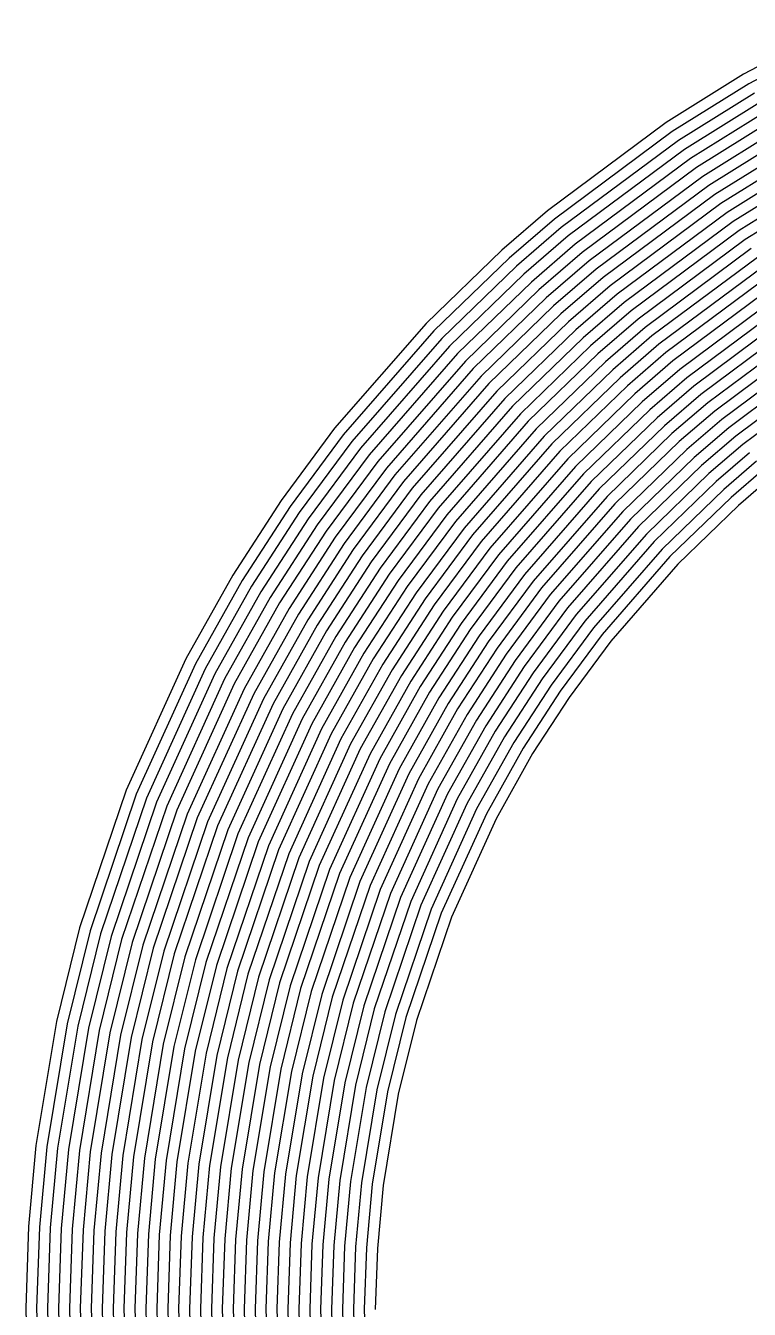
# Model space of a CAD drawing. Header units: metres. Extents: x -19 to 19, y -19.6 to 19.6.
# Drawn here: x -18.978 to -16.989, y 15.701 to 19.229 of the extents above; entities that cross this region are included whole.
import ezdxf

# ---------------------------------------------------------------- set-up
doc = ezdxf.new("R2010")
doc.units = ezdxf.units.M

msp = doc.modelspace()

# ---------------------------------------------------------------- linework, layer by layer
for p, q in [((-16.754704, 19.228652, -0.444309), (-17.005358, 19.094988, -0.427758)), ((-16.741228, 19.202031, -0.441083), (-16.99027, 19.069225, -0.424657)), ((-17.005358, 19.094988, -0.427758), (-17.217626, 18.962827, -0.411512)), ((-16.99027, 19.069225, -0.424657), (-17.200935, 18.938059, -0.40855)), ((-16.975182, 19.043461, -0.421556), (-17.184244, 18.913292, -0.405589)), ((-16.960094, 19.017698, -0.418455), (-17.167553, 18.888524, -0.402627)), ((-16.945006, 18.991934, -0.415355), (-17.150863, 18.863757, -0.399666)), ((-17.217626, 18.962827, -0.411512), (-17.544324, 18.719823, -0.381961)), ((-16.929918, 18.966171, -0.412254), (-17.134172, 18.838989, -0.396704)), ((-17.200935, 18.938059, -0.40855), (-17.525158, 18.696893, -0.379254)), ((-17.184244, 18.913292, -0.405589), (-17.505991, 18.673963, -0.376547)), ((-16.91483, 18.940407, -0.409153), (-17.117481, 18.814222, -0.393743)), ((-16.899742, 18.914644, -0.406053), (-17.10079, 18.789454, -0.390781)), ((-17.167553, 18.888524, -0.402627), (-17.486825, 18.651034, -0.37384)), ((-16.884654, 18.88888, -0.402952), (-17.0841, 18.764687, -0.38782)), ((-17.150863, 18.863757, -0.399666), (-17.467659, 18.628104, -0.371133)), ((-16.869566, 18.863117, -0.399851), (-17.067409, 18.739919, -0.384858)), ((-17.134172, 18.838989, -0.396704), (-17.448492, 18.605174, -0.368425)), ((-17.117481, 18.814222, -0.393743), (-17.429326, 18.582245, -0.365718)), ((-16.854478, 18.837353, -0.396751), (-17.050718, 18.715152, -0.381897)), ((-16.839391, 18.81159, -0.39365), (-17.034027, 18.690384, -0.378935)), ((-17.10079, 18.789454, -0.390781), (-17.410159, 18.559315, -0.363011)), ((-16.824303, 18.785826, -0.390549), (-17.017337, 18.665617, -0.375974)), ((-17.0841, 18.764687, -0.38782), (-17.390993, 18.536385, -0.360304)), ((-17.067409, 18.739919, -0.384858), (-17.371827, 18.513455, -0.357597)), ((-16.809215, 18.760063, -0.387449), (-17.000646, 18.640849, -0.373012)), ((-17.544324, 18.719823, -0.381961), (-17.669505, 18.611872, -0.36896)), ((-17.050718, 18.715152, -0.381897), (-17.35266, 18.490526, -0.354889)), ((-17.525158, 18.696893, -0.379254), (-17.649183, 18.589938, -0.366384)), ((-17.505991, 18.673963, -0.376547), (-17.62886, 18.568004, -0.363808)), ((-17.034027, 18.690384, -0.378935), (-17.333494, 18.467596, -0.352182)), ((-17.017337, 18.665617, -0.375974), (-17.314328, 18.444666, -0.349475)), ((-17.486825, 18.651034, -0.37384), (-17.608538, 18.54607, -0.361231)), ((-17.467659, 18.628104, -0.371133), (-17.588216, 18.524136, -0.358655)), ((-17.000646, 18.640849, -0.373012), (-17.295161, 18.421737, -0.346768)), ((-17.669505, 18.611872, -0.36896), (-17.877794, 18.410298, -0.344907)), ((-17.448492, 18.605174, -0.368425), (-17.567893, 18.502202, -0.356079)), ((-16.983955, 18.616082, -0.370051), (-17.275995, 18.398807, -0.344061)), ((-17.649183, 18.589938, -0.366384), (-17.856168, 18.389623, -0.342505)), ((-17.62886, 18.568004, -0.363808), (-17.834541, 18.368949, -0.340104)), ((-17.429326, 18.582245, -0.365718), (-17.547571, 18.480268, -0.353502)), ((-17.410159, 18.559315, -0.363011), (-17.527248, 18.458334, -0.350926)), ((-16.967264, 18.591314, -0.367089), (-17.256829, 18.375877, -0.341353)), ((-16.950574, 18.566547, -0.364127), (-17.237662, 18.352947, -0.338646)), ((-17.608538, 18.54607, -0.361231), (-17.812915, 18.348274, -0.337702)), ((-17.588216, 18.524136, -0.358655), (-17.791288, 18.327599, -0.3353)), ((-17.390993, 18.536385, -0.360304), (-17.506926, 18.4364, -0.34835)), ((-16.933883, 18.541779, -0.361166), (-17.218496, 18.330018, -0.335939)), ((-17.567893, 18.502202, -0.356079), (-17.769661, 18.306924, -0.332898)), ((-17.371827, 18.513455, -0.357597), (-17.486603, 18.414466, -0.345773)), ((-17.35266, 18.490526, -0.354889), (-17.466281, 18.392532, -0.343197)), ((-16.917192, 18.517012, -0.358204), (-17.19933, 18.307088, -0.333232)), ((-16.900501, 18.492244, -0.355243), (-17.180163, 18.284158, -0.330525)), ((-17.547571, 18.480268, -0.353502), (-17.748035, 18.286249, -0.330496)), ((-17.527248, 18.458334, -0.350926), (-17.726408, 18.265575, -0.328094)), ((-17.333494, 18.467596, -0.352182), (-17.445958, 18.370598, -0.340621)), ((-16.883811, 18.467477, -0.352281), (-17.160997, 18.261229, -0.327817)), ((-17.506926, 18.4364, -0.34835), (-17.704782, 18.2449, -0.325692)), ((-17.314328, 18.444666, -0.349475), (-17.425636, 18.348664, -0.338044)), ((-17.295161, 18.421737, -0.346768), (-17.405313, 18.32673, -0.335468)), ((-16.86712, 18.442709, -0.34932), (-17.141831, 18.238299, -0.32511)), ((-16.850429, 18.417942, -0.346358), (-17.122664, 18.215369, -0.322403)), ((-17.877794, 18.410298, -0.344907), (-18.128952, 18.12215, -0.311005)), ((-17.856168, 18.389623, -0.342505), (-18.105246, 18.103867, -0.308913)), ((-17.486603, 18.414466, -0.345773), (-17.683155, 18.224225, -0.32329)), ((-17.466281, 18.392532, -0.343197), (-17.661529, 18.20355, -0.320888)), ((-17.275995, 18.398807, -0.344061), (-17.384991, 18.304796, -0.332892)), ((-16.833738, 18.393174, -0.343397), (-17.103498, 18.192439, -0.319696)), ((-17.834541, 18.368949, -0.340104), (-18.08154, 18.085585, -0.30682)), ((-17.812915, 18.348274, -0.337702), (-18.057834, 18.067303, -0.304728)), ((-17.445958, 18.370598, -0.340621), (-17.639902, 18.182875, -0.318487)), ((-17.425636, 18.348664, -0.338044), (-17.618276, 18.162201, -0.316085)), ((-17.256829, 18.375877, -0.341353), (-17.364668, 18.282862, -0.330315)), ((-17.237662, 18.352947, -0.338646), (-17.344346, 18.260928, -0.327739)), ((-16.817048, 18.368407, -0.340435), (-17.084332, 18.16951, -0.316989)), ((-17.791288, 18.327599, -0.3353), (-18.034128, 18.04902, -0.302635)), ((-17.405313, 18.32673, -0.335468), (-17.596649, 18.141526, -0.313683)), ((-17.218496, 18.330018, -0.335939), (-17.324023, 18.238994, -0.325163)), ((-16.800357, 18.343639, -0.337474), (-17.065165, 18.14658, -0.314281)), ((-16.783666, 18.318872, -0.334512), (-17.045999, 18.12365, -0.311574)), ((-17.769661, 18.306924, -0.332898), (-18.010422, 18.030738, -0.300543)), ((-17.748035, 18.286249, -0.330496), (-17.986716, 18.012455, -0.298451)), ((-17.384991, 18.304796, -0.332892), (-17.575023, 18.120851, -0.311281)), ((-17.364668, 18.282862, -0.330315), (-17.553396, 18.100176, -0.308879)), ((-17.19933, 18.307088, -0.333232), (-17.303701, 18.21706, -0.322586)), ((-17.180163, 18.284158, -0.330525), (-17.283378, 18.195126, -0.32001)), ((-16.766975, 18.294104, -0.331551), (-17.026833, 18.100721, -0.308867)), ((-17.726408, 18.265575, -0.328094), (-17.96301, 17.994173, -0.296358)), ((-17.704782, 18.2449, -0.325692), (-17.939304, 17.97589, -0.294266)), ((-17.344346, 18.260928, -0.327739), (-17.53177, 18.079502, -0.306477)), ((-17.160997, 18.261229, -0.327817), (-17.263056, 18.173192, -0.317434)), ((-16.750285, 18.269336, -0.328589), (-17.007666, 18.077791, -0.30616)), ((-17.683155, 18.224225, -0.32329), (-17.915598, 17.957608, -0.292174)), ((-17.324023, 18.238994, -0.325163), (-17.510143, 18.058827, -0.304075)), ((-17.303701, 18.21706, -0.322586), (-17.488517, 18.038152, -0.301673)), ((-17.141831, 18.238299, -0.32511), (-17.242733, 18.151258, -0.314858)), ((-17.122664, 18.215369, -0.322403), (-17.222411, 18.129324, -0.312281)), ((-17.661529, 18.20355, -0.320888), (-17.891892, 17.939325, -0.290081)), ((-17.639902, 18.182875, -0.318487), (-17.868186, 17.921043, -0.287989)), ((-17.283378, 18.195126, -0.32001), (-17.46689, 18.017477, -0.299271)), ((-17.263056, 18.173192, -0.317434), (-17.445264, 17.996802, -0.29687)), ((-17.103498, 18.192439, -0.319696), (-17.202088, 18.10739, -0.309705)), ((-17.084332, 18.16951, -0.316989), (-17.181766, 18.085456, -0.307129)), ((-17.618276, 18.162201, -0.316085), (-17.84448, 17.90276, -0.285896)), ((-17.596649, 18.141526, -0.313683), (-17.820774, 17.884478, -0.283804)), ((-17.242733, 18.151258, -0.314858), (-17.423637, 17.976128, -0.294468)), ((-17.065165, 18.14658, -0.314281), (-17.161443, 18.063522, -0.304552)), ((-18.128952, 18.12215, -0.311005), (-18.275603, 17.924099, -0.288032)), ((-18.105246, 18.103867, -0.308913), (-18.250886, 17.90718, -0.286116)), ((-17.575023, 18.120851, -0.311281), (-17.797068, 17.866195, -0.281712)), ((-17.553396, 18.100176, -0.308879), (-17.773361, 17.847913, -0.279619)), ((-17.222411, 18.129324, -0.312281), (-17.402011, 17.955453, -0.292066)), ((-17.202088, 18.10739, -0.309705), (-17.380384, 17.934778, -0.289664)), ((-17.045999, 18.12365, -0.311574), (-17.141121, 18.041588, -0.301976)), ((-17.026833, 18.100721, -0.308867), (-17.120799, 18.019654, -0.2994)), ((-18.08154, 18.085585, -0.30682), (-18.226168, 17.890262, -0.284201)), ((-18.057834, 18.067303, -0.304728), (-18.201451, 17.873343, -0.282285)), ((-17.53177, 18.079502, -0.306477), (-17.749655, 17.82963, -0.277527)), ((-17.181766, 18.085456, -0.307129), (-17.358758, 17.914103, -0.287262)), ((-17.161443, 18.063522, -0.304552), (-17.337131, 17.893428, -0.28486)), ((-17.007666, 18.077791, -0.30616), (-17.100476, 17.99772, -0.296823)), ((-18.034128, 18.04902, -0.302635), (-18.176733, 17.856424, -0.280369)), ((-18.010422, 18.030738, -0.300543), (-18.152016, 17.839505, -0.278453)), ((-17.510143, 18.058827, -0.304075), (-17.725949, 17.811348, -0.275434)), ((-17.488517, 18.038152, -0.301673), (-17.702243, 17.793065, -0.273342)), ((-17.141121, 18.041588, -0.301976), (-17.315505, 17.872754, -0.282458)), ((-16.9885, 18.054861, -0.303453), (-17.080154, 17.975786, -0.294247)), ((-16.969334, 18.031931, -0.300745), (-17.059831, 17.953852, -0.291671)), ((-17.986716, 18.012455, -0.298451), (-18.127299, 17.822587, -0.276537)), ((-17.96301, 17.994173, -0.296358), (-18.102581, 17.805668, -0.274622)), ((-17.46689, 18.017477, -0.299271), (-17.678537, 17.774783, -0.27125)), ((-17.445264, 17.996802, -0.29687), (-17.654831, 17.7565, -0.269157)), ((-17.120799, 18.019654, -0.2994), (-17.293878, 17.852079, -0.280056)), ((-17.100476, 17.99772, -0.296823), (-17.272252, 17.831404, -0.277654)), ((-16.950167, 18.009002, -0.298038), (-17.039509, 17.931918, -0.289094)), ((-17.939304, 17.97589, -0.294266), (-18.077864, 17.788749, -0.272706)), ((-17.915598, 17.957608, -0.292174), (-18.053146, 17.77183, -0.27079)), ((-17.423637, 17.976128, -0.294468), (-17.631125, 17.738218, -0.267065)), ((-17.080154, 17.975786, -0.294247), (-17.250625, 17.810729, -0.275253)), ((-16.931001, 17.986072, -0.295331), (-17.019186, 17.909984, -0.286518)), ((-18.275603, 17.924099, -0.288032), (-18.40867, 17.718861, -0.264507)), ((-17.891892, 17.939325, -0.290081), (-18.028429, 17.754912, -0.268874)), ((-17.402011, 17.955453, -0.292066), (-17.607419, 17.719935, -0.264973)), ((-17.380384, 17.934778, -0.289664), (-17.583713, 17.701653, -0.26288)), ((-17.059831, 17.953852, -0.291671), (-17.228999, 17.790055, -0.272851)), ((-17.039509, 17.931918, -0.289094), (-17.207372, 17.76938, -0.270449)), ((-18.250886, 17.90718, -0.286116), (-18.382928, 17.703521, -0.262787)), ((-18.226168, 17.890262, -0.284201), (-18.357185, 17.688181, -0.261067)), ((-17.868186, 17.921043, -0.287989), (-18.003712, 17.737993, -0.266958)), ((-17.84448, 17.90276, -0.285896), (-17.978994, 17.721074, -0.265042)), ((-17.358758, 17.914103, -0.287262), (-17.560007, 17.68337, -0.260788)), ((-17.337131, 17.893428, -0.28486), (-17.536301, 17.665088, -0.258695)), ((-17.019186, 17.909984, -0.286518), (-17.185746, 17.748706, -0.268037)), ((-18.201451, 17.873343, -0.282285), (-18.331443, 17.672841, -0.259348)), ((-18.176733, 17.856424, -0.280369), (-18.305701, 17.657501, -0.257628)), ((-17.820774, 17.884478, -0.283804), (-17.954277, 17.704155, -0.263127)), ((-17.797068, 17.866195, -0.281712), (-17.92956, 17.687237, -0.261211)), ((-17.315505, 17.872754, -0.282458), (-17.512595, 17.646805, -0.256603)), ((-17.293878, 17.852079, -0.280056), (-17.488889, 17.628523, -0.254511)), ((-18.152016, 17.839505, -0.278453), (-18.279959, 17.642161, -0.255908)), ((-18.127299, 17.822587, -0.276537), (-18.254217, 17.626821, -0.254188)), ((-17.773361, 17.847913, -0.279619), (-17.904842, 17.670318, -0.259295)), ((-17.749655, 17.82963, -0.277527), (-17.880125, 17.653399, -0.257379)), ((-17.272252, 17.831404, -0.277654), (-17.465183, 17.61024, -0.252418)), ((-18.102581, 17.805668, -0.274622), (-18.228475, 17.611481, -0.252468)), ((-18.077864, 17.788749, -0.272706), (-18.202733, 17.596141, -0.250749)), ((-17.725949, 17.811348, -0.275434), (-17.855407, 17.63648, -0.255463)), ((-17.702243, 17.793065, -0.273342), (-17.83069, 17.619562, -0.253547)), ((-17.250625, 17.810729, -0.275253), (-17.441477, 17.591958, -0.250326)), ((-17.228999, 17.790055, -0.272851), (-17.417771, 17.573675, -0.248233)), ((-18.053146, 17.77183, -0.27079), (-18.176991, 17.580802, -0.249029)), ((-18.028429, 17.754912, -0.268874), (-18.151248, 17.565462, -0.247309)), ((-17.678537, 17.774783, -0.27125), (-17.805973, 17.602643, -0.251632)), ((-17.654831, 17.7565, -0.269157), (-17.781255, 17.585724, -0.249716)), ((-17.207372, 17.76938, -0.270449), (-17.394065, 17.555393, -0.246141)), ((-17.185746, 17.748706, -0.268037), (-17.370359, 17.53711, -0.244049)), ((-18.40867, 17.718861, -0.264507), (-18.537724, 17.488562, -0.238457)), ((-18.003712, 17.737993, -0.266958), (-18.125506, 17.550122, -0.245589)), ((-17.978994, 17.721074, -0.265042), (-18.099764, 17.534782, -0.243869)), ((-17.631125, 17.738218, -0.267065), (-17.756538, 17.568805, -0.2478)), ((-17.607419, 17.719935, -0.264973), (-17.73182, 17.551887, -0.245884)), ((-18.382928, 17.703521, -0.262787), (-18.511088, 17.474815, -0.236936)), ((-18.357185, 17.688181, -0.261067), (-18.484451, 17.461069, -0.235416)), ((-17.954277, 17.704155, -0.263127), (-18.074022, 17.519442, -0.24215)), ((-17.92956, 17.687237, -0.261211), (-18.04828, 17.504102, -0.24043)), ((-17.583713, 17.701653, -0.26288), (-17.707103, 17.534968, -0.243968)), ((-17.560007, 17.68337, -0.260788), (-17.682386, 17.518049, -0.242052)), ((-18.331443, 17.672841, -0.259348), (-18.457815, 17.447323, -0.233895)), ((-18.305701, 17.657501, -0.257628), (-18.431179, 17.433576, -0.232375)), ((-18.279959, 17.642161, -0.255908), (-18.404543, 17.41983, -0.230854)), ((-17.904842, 17.670318, -0.259295), (-18.022538, 17.488762, -0.23871)), ((-17.880125, 17.653399, -0.257379), (-17.996796, 17.473422, -0.23699)), ((-17.536301, 17.665088, -0.258695), (-17.657668, 17.50113, -0.240137)), ((-17.512595, 17.646805, -0.256603), (-17.632951, 17.484212, -0.238221)), ((-18.254217, 17.626821, -0.254188), (-18.377906, 17.406083, -0.229334)), ((-18.228475, 17.611481, -0.252468), (-18.35127, 17.392337, -0.227813)), ((-17.855407, 17.63648, -0.255463), (-17.971054, 17.458082, -0.23527)), ((-17.83069, 17.619562, -0.253547), (-17.945312, 17.442742, -0.233551)), ((-17.488889, 17.628523, -0.254511), (-17.608234, 17.467293, -0.236305)), ((-17.465183, 17.61024, -0.252418), (-17.583516, 17.450374, -0.234389)), ((-18.202733, 17.596141, -0.250749), (-18.324634, 17.37859, -0.226293)), ((-18.176991, 17.580802, -0.249029), (-18.297997, 17.364844, -0.224772)), ((-17.805973, 17.602643, -0.251632), (-17.919569, 17.427402, -0.231831)), ((-17.781255, 17.585724, -0.249716), (-17.893827, 17.412062, -0.230111)), ((-17.441477, 17.591958, -0.250326), (-17.558799, 17.433455, -0.232473)), ((-17.417771, 17.573675, -0.248233), (-17.534081, 17.416537, -0.230558)), ((-18.151248, 17.565462, -0.247309), (-18.271361, 17.351098, -0.223252)), ((-18.125506, 17.550122, -0.245589), (-18.244725, 17.337351, -0.221731)), ((-18.099764, 17.534782, -0.243869), (-18.218089, 17.323605, -0.220211)), ((-17.756538, 17.568805, -0.2478), (-17.868085, 17.396723, -0.228391)), ((-17.73182, 17.551887, -0.245884), (-17.842343, 17.381383, -0.226671)), ((-17.707103, 17.534968, -0.243968), (-17.816601, 17.366043, -0.224952)), ((-17.394065, 17.555393, -0.246141), (-17.509364, 17.399618, -0.228642)), ((-17.370359, 17.53711, -0.244049), (-17.484647, 17.382699, -0.226726)), ((-18.074022, 17.519442, -0.24215), (-18.191452, 17.309858, -0.21869)), ((-18.04828, 17.504102, -0.24043), (-18.164816, 17.296112, -0.21717)), ((-17.682386, 17.518049, -0.242052), (-17.790859, 17.350703, -0.223232)), ((-17.657668, 17.50113, -0.240137), (-17.765117, 17.335363, -0.221512)), ((-18.537724, 17.488562, -0.238457), (-18.701961, 17.127535, -0.198348)), ((-18.511088, 17.474815, -0.236936), (-18.674031, 17.116622, -0.197164)), ((-18.022538, 17.488762, -0.23871), (-18.13818, 17.282366, -0.215649)), ((-17.996796, 17.473422, -0.23699), (-18.111544, 17.268619, -0.214129)), ((-17.632951, 17.484212, -0.238221), (-17.739375, 17.320023, -0.219792)), ((-17.608234, 17.467293, -0.236305), (-17.713632, 17.304683, -0.218072)), ((-18.484451, 17.461069, -0.235416), (-18.646101, 17.10571, -0.195981)), ((-18.457815, 17.447323, -0.233895), (-18.618171, 17.094798, -0.194798)), ((-18.431179, 17.433576, -0.232375), (-18.59024, 17.083885, -0.193615)), ((-17.971054, 17.458082, -0.23527), (-18.084907, 17.254873, -0.212608)), ((-17.945312, 17.442742, -0.233551), (-18.058271, 17.241126, -0.211088)), ((-17.583516, 17.450374, -0.234389), (-17.68789, 17.289343, -0.216353)), ((-17.558799, 17.433455, -0.232473), (-17.662148, 17.274003, -0.214633)), ((-18.404543, 17.41983, -0.230854), (-18.56231, 17.072973, -0.192431)), ((-18.377906, 17.406083, -0.229334), (-18.53438, 17.062061, -0.191248)), ((-17.919569, 17.427402, -0.231831), (-18.031635, 17.22738, -0.209567)), ((-17.893827, 17.412062, -0.230111), (-18.004999, 17.213634, -0.208047)), ((-17.868085, 17.396723, -0.228391), (-17.978362, 17.199887, -0.206526)), ((-17.534081, 17.416537, -0.230558), (-17.636406, 17.258663, -0.212913)), ((-17.509364, 17.399618, -0.228642), (-17.610664, 17.243323, -0.211193)), ((-18.35127, 17.392337, -0.227813), (-18.50645, 17.051148, -0.190065)), ((-18.324634, 17.37859, -0.226293), (-18.47852, 17.040236, -0.188881)), ((-18.297997, 17.364844, -0.224772), (-18.45059, 17.029324, -0.187698)), ((-17.842343, 17.381383, -0.226671), (-17.951726, 17.186141, -0.205006)), ((-17.816601, 17.366043, -0.224952), (-17.92509, 17.172394, -0.203485)), ((-17.484647, 17.382699, -0.226726), (-17.584922, 17.227981, -0.209495)), ((-18.271361, 17.351098, -0.223252), (-18.42266, 17.018411, -0.186515)), ((-18.244725, 17.337351, -0.221731), (-18.39473, 17.007499, -0.185332)), ((-18.218089, 17.323605, -0.220211), (-18.3668, 16.996587, -0.184148)), ((-17.790859, 17.350703, -0.223232), (-17.898454, 17.158648, -0.201965)), ((-17.765117, 17.335363, -0.221512), (-17.871817, 17.144902, -0.200444)), ((-18.191452, 17.309858, -0.21869), (-18.33887, 16.985674, -0.182965)), ((-18.164816, 17.296112, -0.21717), (-18.31094, 16.974762, -0.181782)), ((-17.739375, 17.320023, -0.219792), (-17.845181, 17.131155, -0.198924)), ((-17.713632, 17.304683, -0.218072), (-17.818545, 17.117409, -0.197403)), ((-17.68789, 17.289343, -0.216353), (-17.791909, 17.103662, -0.195883)), ((-18.13818, 17.282366, -0.215649), (-18.283009, 16.96385, -0.180598)), ((-18.111544, 17.268619, -0.214129), (-18.255079, 16.952937, -0.179415)), ((-18.084907, 17.254873, -0.212608), (-18.227149, 16.942025, -0.178232)), ((-17.662148, 17.274003, -0.214633), (-17.765272, 17.089916, -0.194362)), ((-17.636406, 17.258663, -0.212913), (-17.738636, 17.07617, -0.192842)), ((-18.058271, 17.241126, -0.211088), (-18.199219, 16.931113, -0.177049)), ((-18.031635, 17.22738, -0.209567), (-18.171289, 16.9202, -0.175865)), ((-17.610664, 17.243323, -0.211193), (-17.712, 17.062423, -0.191322)), ((-17.584922, 17.227981, -0.209495), (-17.685364, 17.048677, -0.189801)), ((-18.004999, 17.213634, -0.208047), (-18.143359, 16.909288, -0.174682)), ((-17.978362, 17.199887, -0.206526), (-18.115429, 16.898376, -0.173499)), ((-17.951726, 17.186141, -0.205006), (-18.087499, 16.887463, -0.172316)), ((-17.92509, 17.172394, -0.203485), (-18.059569, 16.876551, -0.171132)), ((-17.898454, 17.158648, -0.201965), (-18.031639, 16.865638, -0.169949)), ((-18.701961, 17.127535, -0.198348), (-18.829853, 16.749027, -0.157248)), ((-18.674031, 17.116622, -0.197164), (-18.800923, 16.741081, -0.156406)), ((-17.871817, 17.144902, -0.200444), (-18.003708, 16.854726, -0.168766)), ((-17.845181, 17.131155, -0.198924), (-17.975778, 16.843814, -0.167582)), ((-17.818545, 17.117409, -0.197403), (-17.947848, 16.832901, -0.166399)), ((-18.646101, 17.10571, -0.195981), (-18.771993, 16.733135, -0.155564)), ((-18.618171, 17.094798, -0.194798), (-18.743064, 16.725189, -0.154722)), ((-18.59024, 17.083885, -0.193615), (-18.714134, 16.717244, -0.153879)), ((-17.791909, 17.103662, -0.195883), (-17.919918, 16.821989, -0.165216)), ((-17.765272, 17.089916, -0.194362), (-17.891988, 16.811077, -0.164033)), ((-17.738636, 17.07617, -0.192842), (-17.864058, 16.800164, -0.162849)), ((-18.56231, 17.072973, -0.192431), (-18.685204, 16.709298, -0.153037)), ((-18.53438, 17.062061, -0.191248), (-18.656274, 16.701352, -0.152195)), ((-18.50645, 17.051148, -0.190065), (-18.627345, 16.693406, -0.151353)), ((-18.47852, 17.040236, -0.188881), (-18.598415, 16.68546, -0.150511)), ((-17.712, 17.062423, -0.191322), (-17.836128, 16.789252, -0.161666)), ((-17.685364, 17.048677, -0.189801), (-17.808198, 16.77834, -0.160483)), ((-18.45059, 17.029324, -0.187698), (-18.569485, 16.677515, -0.149669)), ((-18.42266, 17.018411, -0.186515), (-18.540555, 16.669569, -0.148826)), ((-18.39473, 17.007499, -0.185332), (-18.511626, 16.661623, -0.147984)), ((-18.3668, 16.996587, -0.184148), (-18.482696, 16.653677, -0.147142)), ((-18.33887, 16.985674, -0.182965), (-18.453766, 16.645732, -0.1463)), ((-18.31094, 16.974762, -0.181782), (-18.424836, 16.637786, -0.145458)), ((-18.283009, 16.96385, -0.180598), (-18.395907, 16.62984, -0.144615)), ((-18.255079, 16.952937, -0.179415), (-18.366977, 16.621894, -0.143773)), ((-18.227149, 16.942025, -0.178232), (-18.338047, 16.613948, -0.142931)), ((-18.199219, 16.931113, -0.177049), (-18.309117, 16.606003, -0.142089)), ((-18.171289, 16.9202, -0.175865), (-18.280188, 16.598057, -0.141247)), ((-18.143359, 16.909288, -0.174682), (-18.251258, 16.590111, -0.140404)), ((-18.115429, 16.898376, -0.173499), (-18.222328, 16.582165, -0.139562)), ((-18.087499, 16.887463, -0.172316), (-18.193398, 16.57422, -0.13872)), ((-18.059569, 16.876551, -0.171132), (-18.164469, 16.566274, -0.137878)), ((-18.031639, 16.865638, -0.169949), (-18.135539, 16.558328, -0.137036)), ((-18.003708, 16.854726, -0.168766), (-18.106609, 16.550382, -0.136193)), ((-17.975778, 16.843814, -0.167582), (-18.07768, 16.542436, -0.135351)), ((-17.947848, 16.832901, -0.166399), (-18.04875, 16.534491, -0.134509)), ((-17.919918, 16.821989, -0.165216), (-18.01982, 16.526545, -0.133667)), ((-17.891988, 16.811077, -0.164033), (-17.99089, 16.518599, -0.132825)), ((-17.864058, 16.800164, -0.162849), (-17.961961, 16.510653, -0.131982)), ((-17.836128, 16.789252, -0.161666), (-17.933031, 16.502708, -0.13114)), ((-17.808198, 16.77834, -0.160483), (-17.904101, 16.494762, -0.130298)), ((-18.829853, 16.749027, -0.157248), (-18.893167, 16.491922, -0.129889)), ((-18.800923, 16.741081, -0.156406), (-18.863819, 16.485672, -0.129237)), ((-18.771993, 16.733135, -0.155564), (-18.834472, 16.479422, -0.128584)), ((-18.743064, 16.725189, -0.154722), (-18.805124, 16.473172, -0.127931)), ((-18.714134, 16.717244, -0.153879), (-18.775777, 16.466922, -0.127279)), ((-18.685204, 16.709298, -0.153037), (-18.746429, 16.460672, -0.126626)), ((-18.656274, 16.701352, -0.152195), (-18.717082, 16.454422, -0.125974)), ((-18.627345, 16.693406, -0.151353), (-18.687734, 16.448172, -0.125321)), ((-18.598415, 16.68546, -0.150511), (-18.658386, 16.441922, -0.124669)), ((-18.569485, 16.677515, -0.149669), (-18.629039, 16.435672, -0.124016)), ((-18.540555, 16.669569, -0.148826), (-18.599691, 16.429422, -0.123363)), ((-18.511626, 16.661623, -0.147984), (-18.570344, 16.423172, -0.122711)), ((-18.482696, 16.653677, -0.147142), (-18.540996, 16.416922, -0.122058)), ((-18.453766, 16.645732, -0.1463), (-18.511649, 16.410672, -0.121406)), ((-18.424836, 16.637786, -0.145458), (-18.482301, 16.404422, -0.120753)), ((-18.395907, 16.62984, -0.144615), (-18.452953, 16.398172, -0.120101)), ((-18.366977, 16.621894, -0.143773), (-18.423606, 16.391922, -0.119448)), ((-18.338047, 16.613948, -0.142931), (-18.394258, 16.385672, -0.118796)), ((-18.309117, 16.606003, -0.142089), (-18.364911, 16.379421, -0.118143)), ((-18.280188, 16.598057, -0.141247), (-18.335563, 16.373171, -0.11749)), ((-18.251258, 16.590111, -0.140404), (-18.306216, 16.366921, -0.116838)), ((-18.222328, 16.582165, -0.139562), (-18.276868, 16.360671, -0.116185)), ((-18.193398, 16.57422, -0.13872), (-18.24752, 16.354421, -0.115533)), ((-18.164469, 16.566274, -0.137878), (-18.218173, 16.348171, -0.11488)), ((-18.135539, 16.558328, -0.137036), (-18.188825, 16.341921, -0.114228)), ((-18.106609, 16.550382, -0.136193), (-18.159478, 16.335671, -0.113575)), ((-18.07768, 16.542436, -0.135351), (-18.13013, 16.329421, -0.112922)), ((-18.04875, 16.534491, -0.134509), (-18.100783, 16.323171, -0.11227)), ((-18.01982, 16.526545, -0.133667), (-18.071435, 16.316921, -0.111617)), ((-17.99089, 16.518599, -0.132825), (-18.042087, 16.310671, -0.110965)), ((-17.961961, 16.510653, -0.131982), (-18.01274, 16.304421, -0.110312)), ((-18.893167, 16.491922, -0.129889), (-18.949616, 16.150557, -0.094258)), ((-18.863819, 16.485672, -0.129237), (-18.919804, 16.147144, -0.093911)), ((-18.834472, 16.479422, -0.128584), (-18.889993, 16.143732, -0.093563)), ((-17.933031, 16.502708, -0.13114), (-17.983392, 16.298171, -0.10966)), ((-17.904101, 16.494762, -0.130298), (-17.954045, 16.291921, -0.109007)), ((-18.805124, 16.473172, -0.127931), (-18.860181, 16.14032, -0.093215)), ((-18.775777, 16.466922, -0.127279), (-18.83037, 16.136908, -0.092867)), ((-18.746429, 16.460672, -0.126626), (-18.800558, 16.133495, -0.09252)), ((-18.717082, 16.454422, -0.125974), (-18.770746, 16.130083, -0.092172)), ((-18.687734, 16.448172, -0.125321), (-18.740935, 16.126671, -0.091824)), ((-18.658386, 16.441922, -0.124669), (-18.711123, 16.123259, -0.091476)), ((-18.629039, 16.435672, -0.124016), (-18.681312, 16.119846, -0.091129)), ((-18.599691, 16.429422, -0.123363), (-18.6515, 16.116434, -0.090781)), ((-18.570344, 16.423172, -0.122711), (-18.621688, 16.113022, -0.090433)), ((-18.540996, 16.416922, -0.122058), (-18.591877, 16.10961, -0.090086)), ((-18.511649, 16.410672, -0.121406), (-18.562065, 16.106197, -0.089738)), ((-18.482301, 16.404422, -0.120753), (-18.532254, 16.102785, -0.08939)), ((-18.452953, 16.398172, -0.120101), (-18.502442, 16.099373, -0.089042)), ((-18.423606, 16.391922, -0.119448), (-18.47263, 16.09596, -0.088695)), ((-18.394258, 16.385672, -0.118796), (-18.442819, 16.092548, -0.088347)), ((-18.364911, 16.379421, -0.118143), (-18.413007, 16.089136, -0.087999)), ((-18.335563, 16.373171, -0.11749), (-18.383196, 16.085724, -0.087651)), ((-18.306216, 16.366921, -0.116838), (-18.353384, 16.082311, -0.087304)), ((-18.276868, 16.360671, -0.116185), (-18.323572, 16.078899, -0.086956)), ((-18.24752, 16.354421, -0.115533), (-18.293761, 16.075487, -0.086608)), ((-18.218173, 16.348171, -0.11488), (-18.263949, 16.072075, -0.08626)), ((-18.188825, 16.341921, -0.114228), (-18.234138, 16.068662, -0.085913)), ((-18.159478, 16.335671, -0.113575), (-18.204326, 16.06525, -0.085565)), ((-18.13013, 16.329421, -0.112922), (-18.174514, 16.061838, -0.085217)), ((-18.100783, 16.323171, -0.11227), (-18.144703, 16.058425, -0.084869)), ((-18.071435, 16.316921, -0.111617), (-18.114891, 16.055013, -0.084522)), ((-18.042087, 16.310671, -0.110965), (-18.085079, 16.051601, -0.084174)), ((-18.01274, 16.304421, -0.110312), (-18.055268, 16.048189, -0.083826)), ((-17.983392, 16.298171, -0.10966), (-18.025456, 16.044776, -0.083479)), ((-17.954045, 16.291921, -0.109007), (-17.995645, 16.041364, -0.083131)), ((-18.949616, 16.150557, -0.094258), (-18.970017, 15.928329, -0.07149)), ((-18.919804, 16.147144, -0.093911), (-18.940064, 15.926454, -0.071302)), ((-18.889993, 16.143732, -0.093563), (-18.910111, 15.924579, -0.071115)), ((-18.860181, 16.14032, -0.093215), (-18.880159, 15.922703, -0.070928)), ((-18.83037, 16.136908, -0.092867), (-18.850206, 15.920828, -0.07074)), ((-18.800558, 16.133495, -0.09252), (-18.820253, 15.918953, -0.070553)), ((-18.770746, 16.130083, -0.092172), (-18.790301, 15.917078, -0.070365)), ((-18.740935, 16.126671, -0.091824), (-18.760348, 15.915203, -0.070178)), ((-18.711123, 16.123259, -0.091476), (-18.730395, 15.913327, -0.06999)), ((-18.681312, 16.119846, -0.091129), (-18.700442, 15.911452, -0.069803)), ((-18.6515, 16.116434, -0.090781), (-18.67049, 15.909577, -0.069615)), ((-18.621688, 16.113022, -0.090433), (-18.640537, 15.907702, -0.069428)), ((-18.591877, 16.10961, -0.090086), (-18.610584, 15.905826, -0.06924)), ((-18.562065, 16.106197, -0.089738), (-18.580631, 15.903951, -0.069053)), ((-18.532254, 16.102785, -0.08939), (-18.550679, 15.902076, -0.068865)), ((-18.502442, 16.099373, -0.089042), (-18.520726, 15.900201, -0.068678)), ((-18.47263, 16.09596, -0.088695), (-18.490773, 15.898325, -0.06849)), ((-18.442819, 16.092548, -0.088347), (-18.46082, 15.89645, -0.068303)), ((-18.413007, 16.089136, -0.087999), (-18.430868, 15.894575, -0.068115)), ((-18.383196, 16.085724, -0.087651), (-18.400915, 15.8927, -0.067928)), ((-18.353384, 16.082311, -0.087304), (-18.370962, 15.890825, -0.06774)), ((-18.323572, 16.078899, -0.086956), (-18.34101, 15.888949, -0.067553)), ((-18.293761, 16.075487, -0.086608), (-18.311057, 15.887074, -0.067365)), ((-18.263949, 16.072075, -0.08626), (-18.281104, 15.885199, -0.067178)), ((-18.234138, 16.068662, -0.085913), (-18.251151, 15.883324, -0.066991)), ((-18.204326, 16.06525, -0.085565), (-18.221199, 15.881448, -0.066803)), ((-18.174514, 16.061838, -0.085217), (-18.191246, 15.879573, -0.066616)), ((-18.144703, 16.058425, -0.084869), (-18.161293, 15.877698, -0.066428)), ((-18.114891, 16.055013, -0.084522), (-18.13134, 15.875823, -0.066241)), ((-18.085079, 16.051601, -0.084174), (-18.101388, 15.873947, -0.066053)), ((-18.055268, 16.048189, -0.083826), (-18.071435, 15.872072, -0.065866)), ((-18.025456, 16.044776, -0.083479), (-18.041482, 15.870197, -0.065678)), ((-17.995645, 16.041364, -0.083131), (-18.011529, 15.868322, -0.065491)), ((-18.970017, 15.928329, -0.07149), (-18.977814, 15.704202, -0.048865)), ((-18.940064, 15.926454, -0.071302), (-18.9478, 15.704093, -0.048856)), ((-18.910111, 15.924579, -0.071115), (-18.917786, 15.703983, -0.048847)), ((-18.880159, 15.922703, -0.070928), (-18.887772, 15.703873, -0.048838)), ((-18.850206, 15.920828, -0.07074), (-18.857758, 15.703764, -0.04883)), ((-18.820253, 15.918953, -0.070553), (-18.827743, 15.703654, -0.048821)), ((-18.790301, 15.917078, -0.070365), (-18.797729, 15.703544, -0.048812)), ((-18.760348, 15.915203, -0.070178), (-18.767715, 15.703435, -0.048803)), ((-18.730395, 15.913327, -0.06999), (-18.737701, 15.703325, -0.048795)), ((-18.700442, 15.911452, -0.069803), (-18.707687, 15.703215, -0.048786)), ((-18.67049, 15.909577, -0.069615), (-18.677673, 15.703106, -0.048777)), ((-18.640537, 15.907702, -0.069428), (-18.647658, 15.702996, -0.048768)), ((-18.610584, 15.905826, -0.06924), (-18.617644, 15.702886, -0.04876)), ((-18.580631, 15.903951, -0.069053), (-18.58763, 15.702777, -0.048751)), ((-18.550679, 15.902076, -0.068865), (-18.557616, 15.702667, -0.048742)), ((-18.520726, 15.900201, -0.068678), (-18.527602, 15.702557, -0.048733)), ((-18.490773, 15.898325, -0.06849), (-18.497588, 15.702448, -0.048725)), ((-18.46082, 15.89645, -0.068303), (-18.467574, 15.702338, -0.048716)), ((-18.430868, 15.894575, -0.068115), (-18.437559, 15.702229, -0.048707)), ((-18.400915, 15.8927, -0.067928), (-18.407545, 15.702119, -0.048698)), ((-18.370962, 15.890825, -0.06774), (-18.377531, 15.702009, -0.04869)), ((-18.34101, 15.888949, -0.067553), (-18.347517, 15.7019, -0.048681)), ((-18.311057, 15.887074, -0.067365), (-18.317503, 15.70179, -0.048672)), ((-18.281104, 15.885199, -0.067178), (-18.287489, 15.70168, -0.048663)), ((-18.251151, 15.883324, -0.066991), (-18.257474, 15.701571, -0.048654)), ((-18.221199, 15.881448, -0.066803), (-18.22746, 15.701461, -0.048646)), ((-18.191246, 15.879573, -0.066616), (-18.197446, 15.701351, -0.048637)), ((-18.161293, 15.877698, -0.066428), (-18.167432, 15.701242, -0.048628)), ((-18.13134, 15.875823, -0.066241), (-18.137418, 15.701132, -0.048619)), ((-18.101388, 15.873947, -0.066053), (-18.107404, 15.701022, -0.048611)), ((-18.071435, 15.872072, -0.065866), (-18.077389, 15.700913, -0.048602)), ((-18.041482, 15.870197, -0.065678), (-18.047375, 15.700803, -0.048593)), ((-18.011529, 15.868322, -0.065491), (-18.017361, 15.700693, -0.048584)), ((-18.977814, 15.704202, -0.048865), (-18.970535, 15.438663, -0.022501)), ((-18.9478, 15.704093, -0.048856), (-18.940572, 15.440412, -0.022676)), ((-18.917786, 15.703983, -0.048847), (-18.910609, 15.442161, -0.022851)), ((-18.887772, 15.703873, -0.048838), (-18.880646, 15.443911, -0.023026)), ((-18.857758, 15.703764, -0.04883), (-18.850682, 15.44566, -0.023201)), ((-18.827743, 15.703654, -0.048821), (-18.820719, 15.447409, -0.023376)), ((-18.797729, 15.703544, -0.048812), (-18.790756, 15.449158, -0.023551)), ((-18.767715, 15.703435, -0.048803), (-18.760793, 15.450907, -0.023726)), ((-18.737701, 15.703325, -0.048795), (-18.730829, 15.452657, -0.023901)), ((-18.707687, 15.703215, -0.048786), (-18.700866, 15.454406, -0.024076)), ((-18.677673, 15.703106, -0.048777), (-18.670903, 15.456155, -0.024251)), ((-18.647658, 15.702996, -0.048768), (-18.64094, 15.457904, -0.024426)), ((-18.617644, 15.702886, -0.04876), (-18.610977, 15.459654, -0.024601)), ((-18.58763, 15.702777, -0.048751), (-18.581013, 15.461403, -0.024776)), ((-18.557616, 15.702667, -0.048742), (-18.55105, 15.463152, -0.024951)), ((-18.527602, 15.702557, -0.048733), (-18.521087, 15.464901, -0.025126)), ((-18.497588, 15.702448, -0.048725), (-18.491124, 15.46665, -0.025301)), ((-18.467574, 15.702338, -0.048716), (-18.461161, 15.4684, -0.025476)), ((-18.437559, 15.702229, -0.048707), (-18.431197, 15.470149, -0.025651)), ((-18.407545, 15.702119, -0.048698), (-18.401234, 15.471898, -0.025826)), ((-18.377531, 15.702009, -0.04869), (-18.371271, 15.473647, -0.026001)), ((-18.347517, 15.7019, -0.048681), (-18.341308, 15.475397, -0.026176)), ((-18.317503, 15.70179, -0.048672), (-18.311345, 15.477146, -0.026351)), ((-18.287489, 15.70168, -0.048663), (-18.281381, 15.478895, -0.026526)), ((-18.257474, 15.701571, -0.048654), (-18.251418, 15.480644, -0.026701)), ((-18.22746, 15.701461, -0.048646), (-18.221455, 15.482393, -0.026876)), ((-18.197446, 15.701351, -0.048637), (-18.191492, 15.484143, -0.027051)), ((-18.167432, 15.701242, -0.048628), (-18.161529, 15.485892, -0.027226)), ((-18.137418, 15.701132, -0.048619), (-18.131565, 15.487641, -0.027401)), ((-18.107404, 15.701022, -0.048611), (-18.101602, 15.48939, -0.027576)), ((-18.077389, 15.700913, -0.048602), (-18.071639, 15.49114, -0.027751)), ((-18.047375, 15.700803, -0.048593), (-18.041676, 15.492889, -0.027926))]:
    msp.add_line(p, q)

doc.saveas('drawing.dxf')
